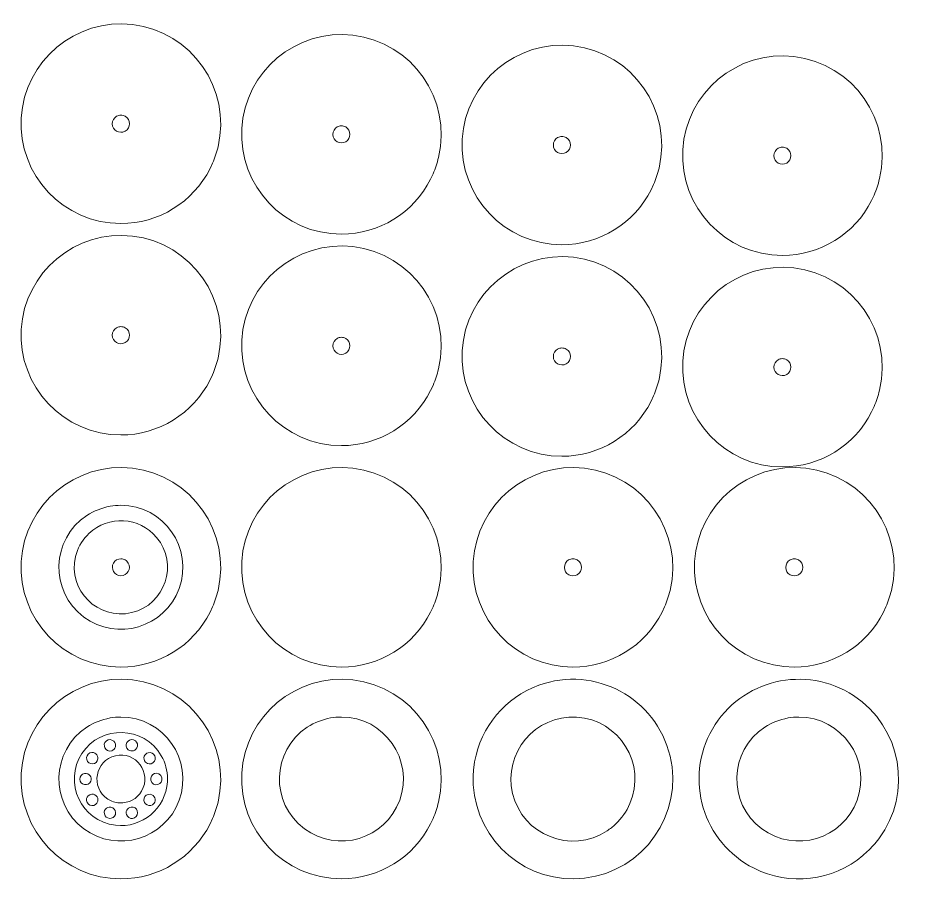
# Model space of a CAD drawing. Header units: centimetres. Extents: x -85 to 118, y -38 to 74.
# Drawn here: x 53.29 to 84.67, y 42.62 to 73.06 of the extents above; entities that cross this region are included whole.
import ezdxf

# ---------------------------------------------------------------- set-up
doc = ezdxf.new("R2010")
doc.units = ezdxf.units.CM
doc.header["$MEASUREMENT"] = 0

msp = doc.modelspace()

# ---------------------------------------------------------------- linework, layer by layer
at = {"lineweight": 9}
for points, knots in [([(60.11223, 67.96771), (60.194, 68.17386), (60.25206, 68.32813), (60.30394, 68.54685), (60.30394, 68.54685), (60.78642, 70.58094), (59.38087, 72.58654), (57.30494, 72.83008), (57.30494, 72.83008), (55.31088, 73.06402), (53.52138, 71.56326), (53.40467, 69.55744), (53.40467, 69.55744), (53.28799, 67.55202), (54.88981, 65.85413), (56.89864, 65.85413), (56.89864, 65.85413), (58.21838, 65.85413), (59.43389, 66.60385), (60.02626, 67.78319), (60.02626, 67.78319), (60.02626, 67.78319), (60.11223, 67.96771), (60.11223, 67.96771)], [0, 0, 0, 0, 0.14285714, 0.14285714, 0.14285714, 0.14285714, 0.28571429, 0.28571429, 0.28571429, 0.28571429, 0.42857143, 0.42857143, 0.42857143, 0.42857143, 0.57142857, 0.57142857, 0.57142857, 0.57142857, 0.71428571, 0.71428571, 0.71428571, 0.71428571, 1, 1, 1, 1]), ([(67.84344, 67.59467), (67.92521, 67.80082), (67.98327, 67.95509), (68.03515, 68.17381), (68.03515, 68.17381), (68.51763, 70.2079), (67.11208, 72.2135), (65.03615, 72.45704), (65.03615, 72.45704), (63.04209, 72.69098), (61.25259, 71.19022), (61.13588, 69.1844), (61.13588, 69.1844), (61.0192, 67.17898), (62.62102, 65.48109), (64.62985, 65.48109), (64.62985, 65.48109), (65.94959, 65.48109), (67.1651, 66.23081), (67.75747, 67.41015), (67.75747, 67.41015), (67.75747, 67.41015), (67.84344, 67.59467), (67.84344, 67.59467)], [0, 0, 0, 0, 0.14285714, 0.14285714, 0.14285714, 0.14285714, 0.28571429, 0.28571429, 0.28571429, 0.28571429, 0.42857143, 0.42857143, 0.42857143, 0.42857143, 0.57142857, 0.57142857, 0.57142857, 0.57142857, 0.71428571, 0.71428571, 0.71428571, 0.71428571, 1, 1, 1, 1]), ([(75.57465, 67.22163), (75.65642, 67.42778), (75.71448, 67.58205), (75.76636, 67.80077), (75.76636, 67.80077), (76.24884, 69.83486), (74.84329, 71.84046), (72.76736, 72.084), (72.76736, 72.084), (70.7733, 72.31794), (68.9838, 70.81718), (68.86709, 68.81136), (68.86709, 68.81136), (68.75041, 66.80594), (70.35223, 65.10805), (72.36106, 65.10805), (72.36106, 65.10805), (73.6808, 65.10805), (74.89631, 65.85777), (75.48868, 67.03711), (75.48868, 67.03711), (75.48868, 67.03711), (75.57465, 67.22163), (75.57465, 67.22163)], [0, 0, 0, 0, 0.14285714, 0.14285714, 0.14285714, 0.14285714, 0.28571429, 0.28571429, 0.28571429, 0.28571429, 0.42857143, 0.42857143, 0.42857143, 0.42857143, 0.57142857, 0.57142857, 0.57142857, 0.57142857, 0.71428571, 0.71428571, 0.71428571, 0.71428571, 1, 1, 1, 1]), ([(83.30586, 66.84859), (83.38763, 67.05474), (83.44569, 67.20901), (83.49757, 67.42773), (83.49757, 67.42773), (83.98005, 69.46182), (82.5745, 71.46742), (80.49857, 71.71096), (80.49857, 71.71096), (78.50451, 71.9449), (76.71501, 70.44414), (76.5983, 68.43832), (76.5983, 68.43832), (76.48162, 66.4329), (78.08344, 64.73501), (80.09227, 64.73501), (80.09227, 64.73501), (81.41201, 64.73501), (82.62752, 65.48473), (83.21989, 66.66407), (83.21989, 66.66407), (83.21989, 66.66407), (83.30586, 66.84859), (83.30586, 66.84859)], [0, 0, 0, 0, 0.14285714, 0.14285714, 0.14285714, 0.14285714, 0.28571429, 0.28571429, 0.28571429, 0.28571429, 0.42857143, 0.42857143, 0.42857143, 0.42857143, 0.57142857, 0.57142857, 0.57142857, 0.57142857, 0.71428571, 0.71428571, 0.71428571, 0.71428571, 1, 1, 1, 1]), ([(56.89864, 69.6539), (56.94983, 69.64716), (56.99847, 69.64267), (57.04863, 69.61371), (57.04863, 69.61371), (57.24624, 69.49962), (57.24623, 69.2082), (57.04863, 69.09413), (57.04863, 69.09413), (56.85099, 68.98003), (56.59865, 69.12579), (56.59865, 69.35392), (56.59865, 69.35392), (56.59865, 69.4554), (56.66076, 69.56297), (56.74864, 69.61371), (56.74864, 69.61371), (56.79879, 69.64266), (56.84746, 69.64716), (56.89864, 69.6539)], [0, 0, 0, 0, 0.16666667, 0.16666667, 0.16666667, 0.16666667, 0.33333333, 0.33333333, 0.33333333, 0.33333333, 0.5, 0.5, 0.5, 0.5, 0.66666667, 0.66666667, 0.66666667, 0.66666667, 1, 1, 1, 1]), ([(64.62985, 69.28086), (64.68104, 69.27412), (64.72968, 69.26963), (64.77984, 69.24067), (64.77984, 69.24067), (64.97745, 69.12658), (64.97744, 68.83516), (64.77984, 68.72109), (64.77984, 68.72109), (64.5822, 68.60699), (64.32986, 68.75275), (64.32986, 68.98088), (64.32986, 68.98088), (64.32986, 69.08236), (64.39197, 69.18993), (64.47985, 69.24067), (64.47985, 69.24067), (64.53, 69.26962), (64.57867, 69.27412), (64.62985, 69.28086)], [0, 0, 0, 0, 0.16666667, 0.16666667, 0.16666667, 0.16666667, 0.33333333, 0.33333333, 0.33333333, 0.33333333, 0.5, 0.5, 0.5, 0.5, 0.66666667, 0.66666667, 0.66666667, 0.66666667, 1, 1, 1, 1]), ([(72.36106, 68.90782), (72.41225, 68.90108), (72.46089, 68.89659), (72.51105, 68.86763), (72.51105, 68.86763), (72.70866, 68.75354), (72.70865, 68.46212), (72.51105, 68.34805), (72.51105, 68.34805), (72.31341, 68.23395), (72.06107, 68.37971), (72.06107, 68.60784), (72.06107, 68.60784), (72.06107, 68.70932), (72.12318, 68.81689), (72.21106, 68.86763), (72.21106, 68.86763), (72.26121, 68.89658), (72.30988, 68.90108), (72.36106, 68.90782)], [0, 0, 0, 0, 0.16666667, 0.16666667, 0.16666667, 0.16666667, 0.33333333, 0.33333333, 0.33333333, 0.33333333, 0.5, 0.5, 0.5, 0.5, 0.66666667, 0.66666667, 0.66666667, 0.66666667, 1, 1, 1, 1]), ([(80.09227, 68.53478), (80.14346, 68.52804), (80.1921, 68.52355), (80.24226, 68.49459), (80.24226, 68.49459), (80.43987, 68.3805), (80.43986, 68.08908), (80.24226, 67.97501), (80.24226, 67.97501), (80.04462, 67.86091), (79.79228, 68.00667), (79.79228, 68.2348), (79.79228, 68.2348), (79.79228, 68.33628), (79.85439, 68.44385), (79.94227, 68.49459), (79.94227, 68.49459), (79.99242, 68.52354), (80.04109, 68.52804), (80.09227, 68.53478)], [0, 0, 0, 0, 0.16666667, 0.16666667, 0.16666667, 0.16666667, 0.33333333, 0.33333333, 0.33333333, 0.33333333, 0.5, 0.5, 0.5, 0.5, 0.66666667, 0.66666667, 0.66666667, 0.66666667, 1, 1, 1, 1]), ([(60.11223, 60.55428), (60.194, 60.76043), (60.25206, 60.9147), (60.30394, 61.13342), (60.30394, 61.13342), (60.78642, 63.16751), (59.38087, 65.17311), (57.30494, 65.41665), (57.30494, 65.41665), (55.31088, 65.65059), (53.52138, 64.14983), (53.40467, 62.14401), (53.40467, 62.14401), (53.28799, 60.13859), (54.88981, 58.4407), (56.89864, 58.4407), (56.89864, 58.4407), (58.21838, 58.4407), (59.43389, 59.19042), (60.02626, 60.36976), (60.02626, 60.36976), (60.02626, 60.36976), (60.11223, 60.55428), (60.11223, 60.55428)], [0, 0, 0, 0, 0.14285714, 0.14285714, 0.14285714, 0.14285714, 0.28571429, 0.28571429, 0.28571429, 0.28571429, 0.42857143, 0.42857143, 0.42857143, 0.42857143, 0.57142857, 0.57142857, 0.57142857, 0.57142857, 0.71428571, 0.71428571, 0.71428571, 0.71428571, 1, 1, 1, 1]), ([(67.84344, 60.18124), (67.92521, 60.38739), (67.98327, 60.54166), (68.03515, 60.76038), (68.03515, 60.76038), (68.51763, 62.79447), (67.11208, 64.80007), (65.03615, 65.04361), (65.03615, 65.04361), (63.04209, 65.27755), (61.25259, 63.77679), (61.13588, 61.77097), (61.13588, 61.77097), (61.0192, 59.76555), (62.62102, 58.06766), (64.62985, 58.06766), (64.62985, 58.06766), (65.94959, 58.06766), (67.1651, 58.81738), (67.75747, 59.99672), (67.75747, 59.99672), (67.75747, 59.99672), (67.84344, 60.18124), (67.84344, 60.18124)], [0, 0, 0, 0, 0.14285714, 0.14285714, 0.14285714, 0.14285714, 0.28571429, 0.28571429, 0.28571429, 0.28571429, 0.42857143, 0.42857143, 0.42857143, 0.42857143, 0.57142857, 0.57142857, 0.57142857, 0.57142857, 0.71428571, 0.71428571, 0.71428571, 0.71428571, 1, 1, 1, 1]), ([(75.57465, 59.8082), (75.65642, 60.01435), (75.71448, 60.16862), (75.76636, 60.38734), (75.76636, 60.38734), (76.24884, 62.42143), (74.84329, 64.42703), (72.76736, 64.67057), (72.76736, 64.67057), (70.7733, 64.90451), (68.9838, 63.40375), (68.86709, 61.39793), (68.86709, 61.39793), (68.75041, 59.39251), (70.35223, 57.69462), (72.36106, 57.69462), (72.36106, 57.69462), (73.6808, 57.69462), (74.89631, 58.44434), (75.48868, 59.62368), (75.48868, 59.62368), (75.48868, 59.62368), (75.57465, 59.8082), (75.57465, 59.8082)], [0, 0, 0, 0, 0.14285714, 0.14285714, 0.14285714, 0.14285714, 0.28571429, 0.28571429, 0.28571429, 0.28571429, 0.42857143, 0.42857143, 0.42857143, 0.42857143, 0.57142857, 0.57142857, 0.57142857, 0.57142857, 0.71428571, 0.71428571, 0.71428571, 0.71428571, 1, 1, 1, 1]), ([(83.30586, 59.43516), (83.38763, 59.64131), (83.44569, 59.79558), (83.49757, 60.0143), (83.49757, 60.0143), (83.98005, 62.04839), (82.5745, 64.05399), (80.49857, 64.29753), (80.49857, 64.29753), (78.50451, 64.53147), (76.71501, 63.03071), (76.5983, 61.02489), (76.5983, 61.02489), (76.48162, 59.01947), (78.08344, 57.32158), (80.09227, 57.32158), (80.09227, 57.32158), (81.41201, 57.32158), (82.62752, 58.0713), (83.21989, 59.25064), (83.21989, 59.25064), (83.21989, 59.25064), (83.30586, 59.43516), (83.30586, 59.43516)], [0, 0, 0, 0, 0.14285714, 0.14285714, 0.14285714, 0.14285714, 0.28571429, 0.28571429, 0.28571429, 0.28571429, 0.42857143, 0.42857143, 0.42857143, 0.42857143, 0.57142857, 0.57142857, 0.57142857, 0.57142857, 0.71428571, 0.71428571, 0.71428571, 0.71428571, 1, 1, 1, 1]), ([(56.89864, 62.24047), (56.94983, 62.23373), (56.99847, 62.22924), (57.04863, 62.20028), (57.04863, 62.20028), (57.24624, 62.08619), (57.24623, 61.79477), (57.04863, 61.6807), (57.04863, 61.6807), (56.85099, 61.5666), (56.59865, 61.71236), (56.59865, 61.94049), (56.59865, 61.94049), (56.59865, 62.04197), (56.66076, 62.14954), (56.74864, 62.20028), (56.74864, 62.20028), (56.79879, 62.22923), (56.84746, 62.23373), (56.89864, 62.24047)], [0, 0, 0, 0, 0.16666667, 0.16666667, 0.16666667, 0.16666667, 0.33333333, 0.33333333, 0.33333333, 0.33333333, 0.5, 0.5, 0.5, 0.5, 0.66666667, 0.66666667, 0.66666667, 0.66666667, 1, 1, 1, 1]), ([(64.62985, 61.86743), (64.68104, 61.86069), (64.72968, 61.8562), (64.77984, 61.82724), (64.77984, 61.82724), (64.97745, 61.71315), (64.97744, 61.42173), (64.77984, 61.30766), (64.77984, 61.30766), (64.5822, 61.19356), (64.32986, 61.33932), (64.32986, 61.56745), (64.32986, 61.56745), (64.32986, 61.66893), (64.39197, 61.7765), (64.47985, 61.82724), (64.47985, 61.82724), (64.53, 61.85619), (64.57867, 61.86069), (64.62985, 61.86743)], [0, 0, 0, 0, 0.16666667, 0.16666667, 0.16666667, 0.16666667, 0.33333333, 0.33333333, 0.33333333, 0.33333333, 0.5, 0.5, 0.5, 0.5, 0.66666667, 0.66666667, 0.66666667, 0.66666667, 1, 1, 1, 1]), ([(72.36106, 61.49439), (72.41225, 61.48765), (72.46089, 61.48316), (72.51105, 61.4542), (72.51105, 61.4542), (72.70866, 61.34011), (72.70865, 61.04869), (72.51105, 60.93462), (72.51105, 60.93462), (72.31341, 60.82052), (72.06107, 60.96628), (72.06107, 61.19441), (72.06107, 61.19441), (72.06107, 61.29589), (72.12318, 61.40346), (72.21106, 61.4542), (72.21106, 61.4542), (72.26121, 61.48315), (72.30988, 61.48765), (72.36106, 61.49439)], [0, 0, 0, 0, 0.16666667, 0.16666667, 0.16666667, 0.16666667, 0.33333333, 0.33333333, 0.33333333, 0.33333333, 0.5, 0.5, 0.5, 0.5, 0.66666667, 0.66666667, 0.66666667, 0.66666667, 1, 1, 1, 1]), ([(80.09227, 61.12135), (80.14346, 61.11461), (80.1921, 61.11012), (80.24226, 61.08116), (80.24226, 61.08116), (80.43987, 60.96707), (80.43986, 60.67565), (80.24226, 60.56158), (80.24226, 60.56158), (80.04462, 60.44748), (79.79228, 60.59324), (79.79228, 60.82137), (79.79228, 60.82137), (79.79228, 60.92285), (79.85439, 61.03042), (79.94227, 61.08116), (79.94227, 61.08116), (79.99242, 61.11011), (80.04109, 61.11461), (80.09227, 61.12135)], [0, 0, 0, 0, 0.16666667, 0.16666667, 0.16666667, 0.16666667, 0.33333333, 0.33333333, 0.33333333, 0.33333333, 0.5, 0.5, 0.5, 0.5, 0.66666667, 0.66666667, 0.66666667, 0.66666667, 1, 1, 1, 1]), ([(60.11223, 52.41379), (60.19401, 52.61996), (60.25205, 52.77418), (60.30394, 52.99293), (60.30394, 52.99293), (60.78642, 55.02702), (59.38088, 57.0326), (57.30495, 57.27615), (57.30495, 57.27615), (55.3109, 57.51009), (53.52138, 56.00937), (53.40467, 54.00351), (53.40467, 54.00351), (53.28799, 51.9981), (54.88981, 50.3002), (56.89864, 50.3002), (56.89864, 50.3002), (58.21838, 50.3002), (59.43389, 51.04992), (60.02626, 52.22926), (60.02626, 52.22926), (60.02626, 52.22926), (60.11223, 52.41379), (60.11223, 52.41379)], [0, 0, 0, 0, 0.14285714, 0.14285714, 0.14285714, 0.14285714, 0.28571429, 0.28571429, 0.28571429, 0.28571429, 0.42857143, 0.42857143, 0.42857143, 0.42857143, 0.57142857, 0.57142857, 0.57142857, 0.57142857, 0.71428571, 0.71428571, 0.71428571, 0.71428571, 1, 1, 1, 1]), ([(67.84344, 52.41379), (67.92521, 52.61994), (67.98327, 52.7742), (68.03515, 52.99292), (68.03515, 52.99292), (68.51763, 55.02701), (67.11209, 57.0326), (65.03616, 57.27615), (65.03616, 57.27615), (63.04213, 57.51009), (61.25259, 56.00939), (61.13588, 54.00351), (61.13588, 54.00351), (61.0192, 51.99809), (62.62102, 50.3002), (64.62985, 50.3002), (64.62985, 50.3002), (65.94959, 50.3002), (67.1651, 51.04993), (67.75747, 52.22926), (67.75747, 52.22926), (67.75747, 52.22926), (67.84344, 52.41379), (67.84344, 52.41379)], [0, 0, 0, 0, 0.14285714, 0.14285714, 0.14285714, 0.14285714, 0.28571429, 0.28571429, 0.28571429, 0.28571429, 0.42857143, 0.42857143, 0.42857143, 0.42857143, 0.57142857, 0.57142857, 0.57142857, 0.57142857, 0.71428571, 0.71428571, 0.71428571, 0.71428571, 1, 1, 1, 1]), ([(75.9613, 52.41378), (76.04307, 52.61993), (76.10113, 52.7742), (76.15301, 52.99292), (76.15301, 52.99292), (76.6355, 55.02704), (75.22996, 57.03255), (73.15402, 57.27615), (73.15402, 57.27615), (71.16011, 57.51012), (69.37045, 56.00942), (69.25374, 54.00351), (69.25374, 54.00351), (69.13706, 51.9981), (70.73888, 50.30019), (72.74771, 50.30019), (72.74771, 50.30019), (74.06745, 50.30019), (75.28296, 51.04993), (75.87533, 52.22926), (75.87533, 52.22926), (75.87533, 52.22926), (75.9613, 52.41378), (75.9613, 52.41378)], [0, 0, 0, 0, 0.14285714, 0.14285714, 0.14285714, 0.14285714, 0.28571429, 0.28571429, 0.28571429, 0.28571429, 0.42857143, 0.42857143, 0.42857143, 0.42857143, 0.57142857, 0.57142857, 0.57142857, 0.57142857, 0.71428571, 0.71428571, 0.71428571, 0.71428571, 1, 1, 1, 1]), ([(83.72223, 52.41378), (83.804, 52.61993), (83.86206, 52.7742), (83.91394, 52.99292), (83.91394, 52.99292), (84.39642, 55.02701), (82.99087, 57.03261), (80.91494, 57.27615), (80.91494, 57.27615), (78.92088, 57.51009), (77.13138, 56.00933), (77.01467, 54.00351), (77.01467, 54.00351), (76.89799, 51.99809), (78.49981, 50.3002), (80.50864, 50.3002), (80.50864, 50.3002), (81.82838, 50.3002), (83.04389, 51.04992), (83.63626, 52.22926), (83.63626, 52.22926), (83.63626, 52.22926), (83.72223, 52.41378), (83.72223, 52.41378)], [0, 0, 0, 0, 0.14285714, 0.14285714, 0.14285714, 0.14285714, 0.28571429, 0.28571429, 0.28571429, 0.28571429, 0.42857143, 0.42857143, 0.42857143, 0.42857143, 0.57142857, 0.57142857, 0.57142857, 0.57142857, 0.71428571, 0.71428571, 0.71428571, 0.71428571, 1, 1, 1, 1]), ([(56.52107, 55.94132), (56.21374, 55.87775), (55.96922, 55.79132), (55.70374, 55.61673), (55.70374, 55.61673), (54.44682, 54.79012), (54.39105, 52.95682), (55.60016, 52.05584), (55.60016, 52.05584), (56.76467, 51.1881), (58.4458, 51.69143), (58.94187, 53.05632), (58.94187, 53.05632), (59.45698, 54.4736), (58.40317, 55.97441), (56.89864, 55.97441), (56.89864, 55.97441), (56.75817, 55.97441), (56.65812, 55.96147), (56.52107, 55.94132)], [0, 0, 0, 0, 0.16666667, 0.16666667, 0.16666667, 0.16666667, 0.33333333, 0.33333333, 0.33333333, 0.33333333, 0.5, 0.5, 0.5, 0.5, 0.66666667, 0.66666667, 0.66666667, 0.66666667, 1, 1, 1, 1]), ([(55.71116, 54.92235), (55.5112, 54.69781), (55.38006, 54.47417), (55.30978, 54.17793), (55.30978, 54.17793), (55.02987, 52.99804), (56.09646, 51.93151), (57.27634, 52.21137), (57.27634, 52.21137), (58.45823, 52.49171), (58.92995, 53.92408), (58.15117, 54.85137), (58.15117, 54.85137), (57.54736, 55.57032), (56.46023, 55.63308), (55.77836, 54.98955), (55.77836, 54.98955), (55.77836, 54.98955), (55.71116, 54.92235), (55.71116, 54.92235)], [0, 0, 0, 0, 0.16666667, 0.16666667, 0.16666667, 0.16666667, 0.33333333, 0.33333333, 0.33333333, 0.33333333, 0.5, 0.5, 0.5, 0.5, 0.66666667, 0.66666667, 0.66666667, 0.66666667, 1, 1, 1, 1]), ([(57.04955, 54.06164), (57.09051, 54.03021), (57.13039, 54.002), (57.15935, 53.95184), (57.15935, 53.95184), (57.27345, 53.75422), (57.12772, 53.50187), (56.89956, 53.50187), (56.89956, 53.50187), (56.67141, 53.50187), (56.52567, 53.75421), (56.63977, 53.95184), (56.63977, 53.95184), (56.69051, 54.03973), (56.79807, 54.10183), (56.89956, 54.10183), (56.89956, 54.10183), (56.95748, 54.10183), (57.00185, 54.0814), (57.04955, 54.06164)], [0, 0, 0, 0, 0.16666667, 0.16666667, 0.16666667, 0.16666667, 0.33333333, 0.33333333, 0.33333333, 0.33333333, 0.5, 0.5, 0.5, 0.5, 0.66666667, 0.66666667, 0.66666667, 0.66666667, 1, 1, 1, 1]), ([(72.74771, 54.09997), (72.7989, 54.09323), (72.84754, 54.08874), (72.8977, 54.05978), (72.8977, 54.05978), (73.0953, 53.9457), (73.0953, 53.65428), (72.8977, 53.5402), (72.8977, 53.5402), (72.70007, 53.4261), (72.44773, 53.57184), (72.44773, 53.79999), (72.44773, 53.79999), (72.44773, 53.90148), (72.50983, 54.00904), (72.59772, 54.05978), (72.59772, 54.05978), (72.64788, 54.08874), (72.69652, 54.09323), (72.74771, 54.09997)], [0, 0, 0, 0, 0.16666667, 0.16666667, 0.16666667, 0.16666667, 0.33333333, 0.33333333, 0.33333333, 0.33333333, 0.5, 0.5, 0.5, 0.5, 0.66666667, 0.66666667, 0.66666667, 0.66666667, 1, 1, 1, 1]), ([(80.50864, 54.09997), (80.55983, 54.09323), (80.60847, 54.08874), (80.65863, 54.05978), (80.65863, 54.05978), (80.85624, 53.94569), (80.85623, 53.65427), (80.65863, 53.5402), (80.65863, 53.5402), (80.46099, 53.4261), (80.20865, 53.57186), (80.20865, 53.79999), (80.20865, 53.79999), (80.20865, 53.90147), (80.27076, 54.00904), (80.35864, 54.05978), (80.35864, 54.05978), (80.40879, 54.08873), (80.45746, 54.09323), (80.50864, 54.09997)], [0, 0, 0, 0, 0.16666667, 0.16666667, 0.16666667, 0.16666667, 0.33333333, 0.33333333, 0.33333333, 0.33333333, 0.5, 0.5, 0.5, 0.5, 0.66666667, 0.66666667, 0.66666667, 0.66666667, 1, 1, 1, 1]), ([(69.27155, 46.78344), (69.25221, 46.56324), (69.24073, 46.39725), (69.25374, 46.17361), (69.25374, 46.17361), (69.37044, 44.16786), (71.15989, 42.66702), (73.15402, 42.90097), (73.15402, 42.90097), (75.22995, 43.14452), (76.63549, 45.15011), (76.15301, 47.1842), (76.15301, 47.1842), (75.67058, 49.21808), (73.51641, 50.38021), (71.55073, 49.66578), (71.55073, 49.66578), (70.37869, 49.2398), (69.51821, 48.21237), (69.30117, 46.98484), (69.30117, 46.98484), (69.30117, 46.98484), (69.27155, 46.78344), (69.27155, 46.78344)], [0, 0, 0, 0, 0.14285714, 0.14285714, 0.14285714, 0.14285714, 0.28571429, 0.28571429, 0.28571429, 0.28571429, 0.42857143, 0.42857143, 0.42857143, 0.42857143, 0.57142857, 0.57142857, 0.57142857, 0.57142857, 0.71428571, 0.71428571, 0.71428571, 0.71428571, 1, 1, 1, 1]), ([(83.06884, 43.83158), (83.22533, 43.98807), (83.3405, 44.10731), (83.47453, 44.28718), (83.47453, 44.28718), (84.67423, 45.8972), (84.26913, 48.19733), (82.59048, 49.30123), (82.59048, 49.30123), (80.91206, 50.40498), (78.64077, 49.86674), (77.63633, 48.12703), (77.63633, 48.12703), (76.63188, 46.38732), (77.30146, 44.1512), (79.09651, 43.24951), (79.09651, 43.24951), (80.34113, 42.62431), (81.85017, 42.80034), (82.91681, 43.69619), (82.91681, 43.69619), (82.91681, 43.69619), (83.06884, 43.83158), (83.06884, 43.83158)], [0, 0, 0, 0, 0.14285714, 0.14285714, 0.14285714, 0.14285714, 0.28571429, 0.28571429, 0.28571429, 0.28571429, 0.42857143, 0.42857143, 0.42857143, 0.42857143, 0.57142857, 0.57142857, 0.57142857, 0.57142857, 0.71428571, 0.71428571, 0.71428571, 0.71428571, 1, 1, 1, 1]), ([(60.11223, 44.99092), (60.19398, 45.19705), (60.25207, 45.35136), (60.30394, 45.57006), (60.30394, 45.57006), (60.78643, 47.60418), (59.38088, 49.60969), (57.30494, 49.85329), (57.30494, 49.85329), (55.31104, 50.08726), (53.52138, 48.58658), (53.40467, 46.58064), (53.40467, 46.58064), (53.28799, 44.57523), (54.8898, 42.87733), (56.89863, 42.87733), (56.89863, 42.87733), (58.21836, 42.87733), (59.43389, 43.62706), (60.02626, 44.80639), (60.02626, 44.80639), (60.02626, 44.80639), (60.11223, 44.99092), (60.11223, 44.99092)], [0, 0, 0, 0, 0.14285714, 0.14285714, 0.14285714, 0.14285714, 0.28571429, 0.28571429, 0.28571429, 0.28571429, 0.42857143, 0.42857143, 0.42857143, 0.42857143, 0.57142857, 0.57142857, 0.57142857, 0.57142857, 0.71428571, 0.71428571, 0.71428571, 0.71428571, 1, 1, 1, 1]), ([(67.84344, 44.99223), (67.92521, 45.1984), (67.98325, 45.35263), (68.03514, 45.57137), (68.03514, 45.57137), (68.51767, 47.60546), (67.11206, 49.61101), (65.03615, 49.8546), (65.03615, 49.8546), (63.04216, 50.08858), (61.25252, 48.58773), (61.13587, 46.58195), (61.13587, 46.58195), (61.01924, 44.57653), (62.62098, 42.87864), (64.62984, 42.87864), (64.62984, 42.87864), (65.9496, 42.87864), (67.16507, 43.62837), (67.75747, 44.8077), (67.75747, 44.8077), (67.75747, 44.8077), (67.84344, 44.99223), (67.84344, 44.99223)], [0, 0, 0, 0, 0.14285714, 0.14285714, 0.14285714, 0.14285714, 0.28571429, 0.28571429, 0.28571429, 0.28571429, 0.42857143, 0.42857143, 0.42857143, 0.42857143, 0.57142857, 0.57142857, 0.57142857, 0.57142857, 0.71428571, 0.71428571, 0.71428571, 0.71428571, 1, 1, 1, 1]), ([(56.52106, 48.51846), (56.21368, 48.45485), (55.96927, 48.3685), (55.70373, 48.19387), (55.70373, 48.19387), (54.44692, 47.36738), (54.39096, 45.53405), (55.60015, 44.63297), (55.60015, 44.63297), (56.76462, 43.76522), (58.44582, 44.26859), (58.94186, 45.63345), (58.94186, 45.63345), (59.45697, 47.0508), (58.40314, 48.55154), (56.89863, 48.55154), (56.89863, 48.55154), (56.75819, 48.55154), (56.65808, 48.5386), (56.52106, 48.51846)], [0, 0, 0, 0, 0.16666667, 0.16666667, 0.16666667, 0.16666667, 0.33333333, 0.33333333, 0.33333333, 0.33333333, 0.5, 0.5, 0.5, 0.5, 0.66666667, 0.66666667, 0.66666667, 0.66666667, 1, 1, 1, 1]), ([(64.25227, 48.51977), (63.94489, 48.45617), (63.70048, 48.3698), (63.43494, 48.19518), (63.43494, 48.19518), (62.17808, 47.36865), (62.12221, 45.53528), (63.33136, 44.63428), (63.33136, 44.63428), (64.49586, 43.76655), (66.17702, 44.26988), (66.67307, 45.63476), (66.67307, 45.63476), (67.18818, 47.0521), (66.13435, 48.55285), (64.62984, 48.55285), (64.62984, 48.55285), (64.4894, 48.55285), (64.38929, 48.53991), (64.25227, 48.51977)], [0, 0, 0, 0, 0.16666667, 0.16666667, 0.16666667, 0.16666667, 0.33333333, 0.33333333, 0.33333333, 0.33333333, 0.5, 0.5, 0.5, 0.5, 0.66666667, 0.66666667, 0.66666667, 0.66666667, 1, 1, 1, 1]), ([(74.23981, 44.79559), (74.4616, 45.01736), (74.61865, 45.22421), (74.74431, 45.51588), (74.74431, 45.51588), (75.34093, 46.90065), (74.37601, 48.46052), (72.87415, 48.54792), (72.87415, 48.54792), (71.42391, 48.63231), (70.29669, 47.28929), (70.632, 45.8757), (70.632, 45.8757), (70.9799, 44.40906), (72.68525, 43.73349), (73.94261, 44.56039), (73.94261, 44.56039), (74.05896, 44.6369), (74.13722, 44.70422), (74.23981, 44.79559)], [0, 0, 0, 0, 0.16666667, 0.16666667, 0.16666667, 0.16666667, 0.33333333, 0.33333333, 0.33333333, 0.33333333, 0.5, 0.5, 0.5, 0.5, 0.66666667, 0.66666667, 0.66666667, 0.66666667, 1, 1, 1, 1]), ([(80.28968, 48.51846), (79.98231, 48.45486), (79.73788, 48.36849), (79.47235, 48.19387), (79.47235, 48.19387), (78.21544, 47.36727), (78.15965, 45.53395), (79.36877, 44.63297), (79.36877, 44.63297), (80.53326, 43.76524), (82.21443, 44.26857), (82.71048, 45.63345), (82.71048, 45.63345), (83.22558, 47.05075), (82.1718, 48.55154), (80.66725, 48.55154), (80.66725, 48.55154), (80.52681, 48.55154), (80.42671, 48.5386), (80.28968, 48.51846)], [0, 0, 0, 0, 0.16666667, 0.16666667, 0.16666667, 0.16666667, 0.33333333, 0.33333333, 0.33333333, 0.33333333, 0.5, 0.5, 0.5, 0.5, 0.66666667, 0.66666667, 0.66666667, 0.66666667, 1, 1, 1, 1]), ([(58.53309, 46.37843), (58.52448, 46.67799), (58.46584, 46.9327), (58.31418, 47.19538), (58.31418, 47.19538), (57.70785, 48.24556), (56.2004, 48.28953), (55.53406, 47.2763), (55.53406, 47.2763), (54.86816, 46.26375), (55.50355, 44.89707), (56.7095, 44.75557), (56.7095, 44.75557), (57.64073, 44.64631), (58.47589, 45.34758), (58.53036, 46.28342), (58.53036, 46.28342), (58.53036, 46.28342), (58.53309, 46.37843), (58.53309, 46.37843)], [0, 0, 0, 0, 0.16666667, 0.16666667, 0.16666667, 0.16666667, 0.33333333, 0.33333333, 0.33333333, 0.33333333, 0.5, 0.5, 0.5, 0.5, 0.66666667, 0.66666667, 0.66666667, 0.66666667, 1, 1, 1, 1]), ([(56.64808, 47.71007), (56.56609, 47.77131), (56.47062, 47.78072), (56.39074, 47.71744), (56.39074, 47.71744), (56.21813, 47.58071), (56.36675, 47.30223), (56.57685, 47.3705), (56.57685, 47.3705), (56.6998, 47.41045), (56.77699, 47.57376), (56.64808, 47.71007)], [0, 0, 0, 0, 0.25, 0.25, 0.25, 0.25, 0.5, 0.5, 0.5, 0.5, 1, 1, 1, 1]), ([(57.48158, 47.53409), (57.48627, 47.63553), (57.44176, 47.71953), (57.34513, 47.75091), (57.34513, 47.75091), (57.13495, 47.81917), (56.98647, 47.54062), (57.15903, 47.40397), (57.15903, 47.40397), (57.25957, 47.32435), (57.43909, 47.34819), (57.48158, 47.53409)], [0, 0, 0, 0, 0.25, 0.25, 0.25, 0.25, 0.5, 0.5, 0.5, 0.5, 1, 1, 1, 1]), ([(55.81311, 47.29228), (55.72314, 47.24322), (55.67494, 47.15991), (55.69934, 47.06111), (55.69934, 47.06111), (55.75256, 46.84563), (56.07057, 46.86835), (56.09252, 47.08928), (56.09252, 47.08928), (56.1052, 47.21694), (55.98914, 47.35199), (55.81311, 47.29228)], [0, 0, 0, 0, 0.25, 0.25, 0.25, 0.25, 0.5, 0.5, 0.5, 0.5, 1, 1, 1, 1]), ([(56.85033, 45.53964), (57.1758, 45.53031), (57.46385, 45.676), (57.62682, 45.95834), (57.62682, 45.95834), (57.99368, 46.59391), (57.41955, 47.36532), (56.70544, 47.19594), (56.70544, 47.19594), (55.99137, 47.02657), (55.82425, 46.07973), (56.43748, 45.67644), (56.43748, 45.67644), (56.56791, 45.59066), (56.69673, 45.55314), (56.85033, 45.53964)], [0, 0, 0, 0, 0.2, 0.2, 0.2, 0.2, 0.4, 0.4, 0.4, 0.4, 0.6, 0.6, 0.6, 0.6, 1, 1, 1, 1]), ([(57.76684, 46.96438), (57.84614, 46.90094), (57.94025, 46.88761), (58.02244, 46.94733), (58.02244, 46.94733), (58.20123, 47.07724), (58.06313, 47.3611), (57.85115, 47.30181), (57.85115, 47.30181), (57.72777, 47.2673), (57.64128, 47.10818), (57.76684, 46.96438)], [0, 0, 0, 0, 0.25, 0.25, 0.25, 0.25, 0.5, 0.5, 0.5, 0.5, 1, 1, 1, 1]), ([(55.62012, 46.5752), (55.52219, 46.54831), (55.45609, 46.48006), (55.45609, 46.37843), (55.45609, 46.37843), (55.45609, 46.15745), (55.76692, 46.1023), (55.84355, 46.30865), (55.84355, 46.30865), (55.88817, 46.42878), (55.81025, 46.59223), (55.62012, 46.5752)], [0, 0, 0, 0, 0.25, 0.25, 0.25, 0.25, 0.5, 0.5, 0.5, 0.5, 1, 1, 1, 1]), ([(58.2955, 46.50698), (58.11961, 46.70472), (57.8329, 46.45892), (57.98189, 46.25901), (57.98189, 46.25901), (58.13069, 46.05935), (58.46571, 46.264), (58.2955, 46.50698)], [0, 0, 0, 0, 0.33333333, 0.33333333, 0.33333333, 0.33333333, 1, 1, 1, 1]), ([(55.80691, 45.82806), (55.73223, 45.78341), (55.68543, 45.71883), (55.69445, 45.62791), (55.69445, 45.62791), (55.71637, 45.40698), (56.03442, 45.38426), (56.08764, 45.59974), (56.08764, 45.59974), (56.12098, 45.73472), (55.99997, 45.9008), (55.80691, 45.82806)], [0, 0, 0, 0, 0.25, 0.25, 0.25, 0.25, 0.5, 0.5, 0.5, 0.5, 1, 1, 1, 1]), ([(57.92473, 45.84678), (57.82241, 45.8481), (57.73966, 45.79966), (57.7122, 45.70149), (57.7122, 45.70149), (57.65289, 45.48945), (57.93686, 45.35145), (58.06669, 45.53019), (58.06669, 45.53019), (58.14267, 45.6348), (58.10916, 45.81223), (57.92473, 45.84678)], [0, 0, 0, 0, 0.25, 0.25, 0.25, 0.25, 0.5, 0.5, 0.5, 0.5, 1, 1, 1, 1]), ([(56.34524, 45.09051), (56.39734, 45.02073), (56.46852, 44.98124), (56.55768, 45.00073), (56.55768, 45.00073), (56.7738, 45.04796), (56.76153, 45.36444), (56.54166, 45.3944), (56.54166, 45.3944), (56.40319, 45.41327), (56.25207, 45.27329), (56.34524, 45.09051)], [0, 0, 0, 0, 0.25, 0.25, 0.25, 0.25, 0.5, 0.5, 0.5, 0.5, 1, 1, 1, 1]), ([(57.1266, 45.07185), (57.19668, 44.99772), (57.28843, 44.97184), (57.37833, 45.02013), (57.37833, 45.02013), (57.57195, 45.12414), (57.47451, 45.42407), (57.25672, 45.3944), (57.25672, 45.3944), (57.12844, 45.37692), (57.02267, 45.22977), (57.1266, 45.07185)], [0, 0, 0, 0, 0.25, 0.25, 0.25, 0.25, 0.5, 0.5, 0.5, 0.5, 1, 1, 1, 1])]:
    msp.add_open_spline(points, degree=3, knots=knots, dxfattribs=at)

doc.saveas('drawing.dxf')
